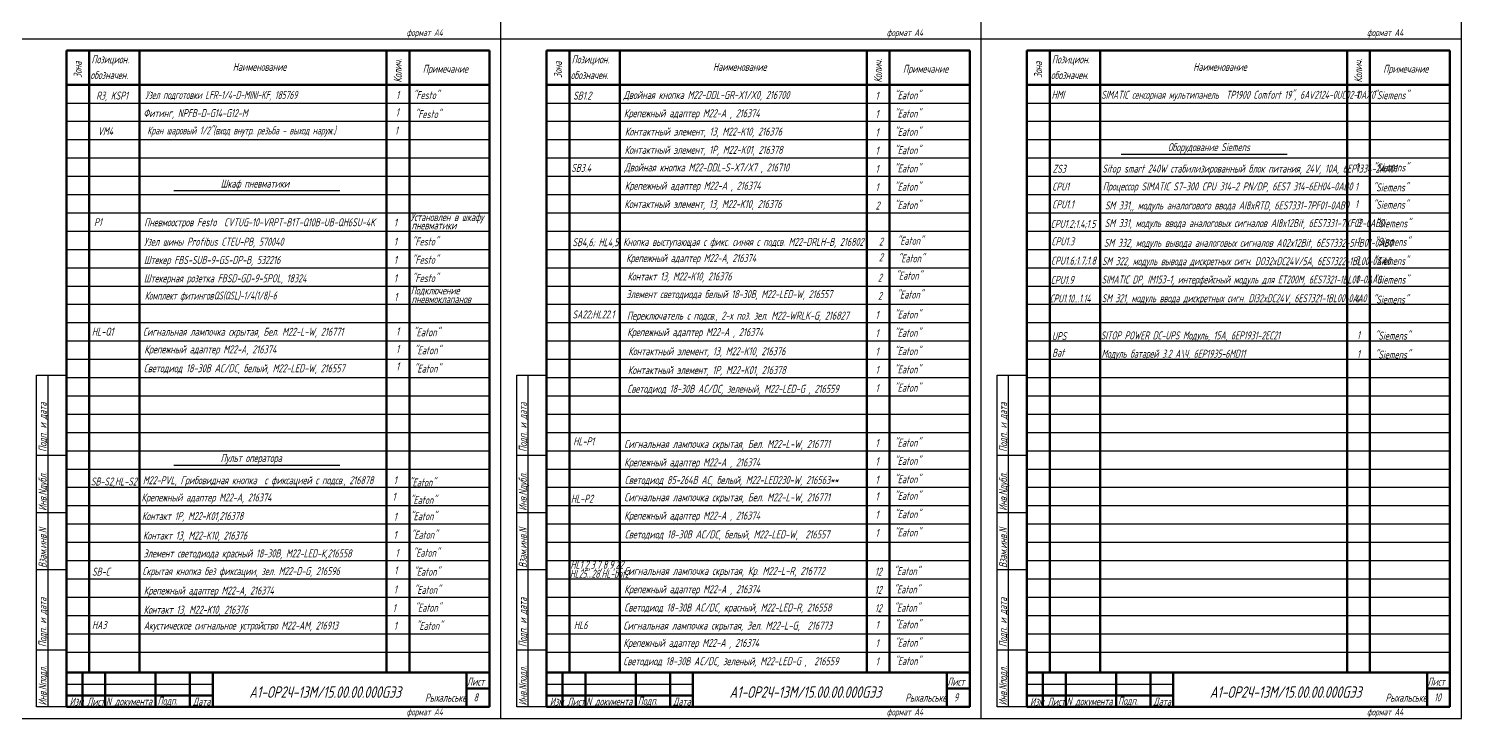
# Model space of a CAD drawing. Header units: millimetres. Extents: x 14016 to 19364, y 4274 to 5404.
# Drawn here: x 14440 to 15066, y 4274 to 4575 of the extents above; entities that cross this region are included whole.
import ezdxf
from ezdxf.enums import TextEntityAlignment as Align

# ---------------------------------------------------------------- set-up
doc = ezdxf.new("R2010")
doc.units = ezdxf.units.MM
doc.header["$LTSCALE"] = 15
doc.layers.add('0.35 TEXT', color=7, linetype='Continuous', lineweight=35)
doc.layers.add('LWT 0.6', color=7, linetype='Continuous', lineweight=50)
doc.styles.add('33', font='gost.shx', dxfattribs={"width": 0.7, "oblique": 15, "height": 3.5})
doc.styles.add('34', font='gost.shx', dxfattribs={"width": 0.8, "oblique": 15, "height": 3.5})
doc.styles.add('35', font='gost.shx', dxfattribs={"width": 0.7, "oblique": 15, "height": 5})

msp = doc.modelspace()

# ---------------------------------------------------------------- linework, layer by layer
for p, q in [((14646, 4570.56, -0.02), (14646, 4867.56, -0.02)), ((14856, 4570.56, -0.02), (14856, 4867.56, -0.02)), ((15066, 4570.56, -0.02), (15066, 4867.56, -0.02)), ((14436, 4570.56, -0.02), (14646, 4570.56, -0.02)), ((14646, 4570.56, -0.02), (14856, 4570.56, -0.02)), ((14646, 4273.56, -0.02), (14646, 4570.56, -0.02)), ((14856, 4570.56, -0.02), (15066, 4570.56, -0.02)), ((14856, 4273.56, -0.02), (14856, 4570.56, -0.02)), ((15066, 4273.56, -0.02), (15066, 4570.56, -0.02)), ((14456, 4542.56, -0.02), (14641, 4542.56, -0.02)), ((14666, 4542.56, -0.02), (14851, 4542.56, -0.02)), ((14876, 4542.56, -0.02), (15061, 4542.56, -0.02)), ((14456, 4534.56, -0.02), (14641, 4534.56, -0.02)), ((14666, 4534.56, -0.02), (14851, 4534.56, -0.02)), ((14876, 4534.56, -0.02), (15061, 4534.56, -0.02)), ((14456, 4526.56, -0.02), (14641, 4526.56, -0.02)), ((14666, 4526.56, -0.02), (14851, 4526.56, -0.02)), ((14876, 4526.56, -0.02), (15061, 4526.56, -0.02)), ((14456, 4518.56, -0.02), (14641, 4518.56, -0.02)), ((14666, 4518.56, -0.02), (14851, 4518.56, -0.02)), ((14876, 4518.56, -0.02), (15061, 4518.56, -0.02)), ((14917.24, 4520.22, -0.02), (14989.87, 4520.22, -0.02)), ((14456, 4510.56, -0.02), (14641, 4510.56, -0.02)), ((14666, 4510.56, -0.02), (14851, 4510.56, -0.02)), ((14876, 4510.56, -0.02), (15061, 4510.56, -0.02)), ((14456, 4502.56, -0.02), (14641, 4502.56, -0.02)), ((14503.01, 4504.27, -0.02), (14575.64, 4504.27, -0.02)), ((14666, 4502.56, -0.02), (14851, 4502.56, -0.02)), ((14876, 4502.56, -0.02), (15061, 4502.56, -0.02)), ((14456, 4494.56, -0.02), (14641, 4494.56, -0.02)), ((14666, 4494.56, -0.02), (14851, 4494.56, -0.02)), ((14876, 4494.56, -0.02), (15061, 4494.56, -0.02)), ((14456, 4486.56, -0.02), (14641, 4486.56, -0.02)), ((14666, 4486.56, -0.02), (14851, 4486.56, -0.02)), ((14876, 4486.56, -0.02), (15061, 4486.56, -0.02)), ((14456, 4478.56, -0.02), (14641, 4478.56, -0.02)), ((14666, 4478.56, -0.02), (14851, 4478.56, -0.02)), ((14876, 4478.56, -0.02), (15061, 4478.56, -0.02)), ((14456, 4470.56, -0.02), (14641, 4470.56, -0.02)), ((14666, 4470.56, -0.02), (14851, 4470.56, -0.02)), ((14876, 4470.56, -0.02), (15061, 4470.56, -0.02)), ((14456, 4462.56, -0.02), (14641, 4462.56, -0.02)), ((14666, 4462.56, -0.02), (14851, 4462.56, -0.02)), ((14876, 4462.56, -0.02), (15061, 4462.56, -0.02)), ((14456, 4454.56, -0.02), (14641, 4454.56, -0.02)), ((14666, 4454.56, -0.02), (14851, 4454.56, -0.02)), ((14876, 4454.56, -0.02), (15061, 4454.56, -0.02)), ((14456, 4446.56, -0.02), (14641, 4446.56, -0.02)), ((14666, 4446.56, -0.02), (14851, 4446.56, -0.02)), ((14876, 4446.56, -0.02), (15061, 4446.56, -0.02)), ((14456, 4438.56, -0.02), (14641, 4438.56, -0.02)), ((14666, 4438.56, -0.02), (14851, 4438.56, -0.02)), ((14876, 4438.56, -0.02), (15061, 4438.56, -0.02)), ((14456, 4430.56, -0.02), (14641, 4430.56, -0.02)), ((14666, 4430.56, -0.02), (14851, 4430.56, -0.02)), ((14876, 4430.56, -0.02), (15061, 4430.56, -0.02)), ((14443, 4278.56, -0.02), (14443, 4423.56, -0.02)), ((14443, 4423.56, -0.02), (14456, 4423.56, -0.02)), ((14448, 4278.56, -0.02), (14448, 4423.56, -0.02)), ((14653, 4278.56, -0.02), (14653, 4423.56, -0.02)), ((14653, 4423.56, -0.02), (14666, 4423.56, -0.02)), ((14658, 4278.56, -0.02), (14658, 4423.56, -0.02)), ((14863, 4278.56, -0.02), (14863, 4423.56, -0.02)), ((14863, 4423.56, -0.02), (14876, 4423.56, -0.02)), ((14868, 4278.56, -0.02), (14868, 4423.56, -0.02)), ((14456, 4422.56, -0.02), (14641, 4422.56, -0.02)), ((14666, 4422.56, -0.02), (14851, 4422.56, -0.02)), ((14876, 4422.56, -0.02), (15061, 4422.56, -0.02)), ((14456, 4414.56, -0.02), (14641, 4414.56, -0.02)), ((14666, 4414.56, -0.02), (14851, 4414.56, -0.02)), ((14876, 4414.56, -0.02), (15061, 4414.56, -0.02)), ((14456, 4406.56, -0.02), (14641, 4406.56, -0.02)), ((14666, 4406.56, -0.02), (14851, 4406.56, -0.02)), ((14876, 4406.56, -0.02), (15061, 4406.56, -0.02)), ((14456, 4398.56, -0.02), (14641, 4398.56, -0.02)), ((14666, 4398.56, -0.02), (14851, 4398.56, -0.02)), ((14876, 4398.56, -0.02), (15061, 4398.56, -0.02)), ((14443, 4388.56, -0.02), (14456, 4388.56, -0.02)), ((14456, 4390.56, -0.02), (14641, 4390.56, -0.02)), ((14653, 4388.56, -0.02), (14666, 4388.56, -0.02)), ((14666, 4390.56, -0.02), (14851, 4390.56, -0.02)), ((14863, 4388.56, -0.02), (14876, 4388.56, -0.02)), ((14876, 4390.56, -0.02), (15061, 4390.56, -0.02)), ((14456, 4382.56, -0.02), (14641, 4382.56, -0.02)), ((14503.01, 4384.31, -0.02), (14575.64, 4384.31, -0.02)), ((14666, 4382.56, -0.02), (14851, 4382.56, -0.02)), ((14876, 4382.56, -0.02), (15061, 4382.56, -0.02)), ((14456, 4374.56, -0.02), (14641, 4374.56, -0.02)), ((14666, 4374.56, -0.02), (14851, 4374.56, -0.02)), ((14876, 4374.56, -0.02), (15061, 4374.56, -0.02)), ((14443, 4363.56, -0.02), (14456, 4363.56, -0.02)), ((14456, 4366.56, -0.02), (14641, 4366.56, -0.02)), ((14653, 4363.56, -0.02), (14666, 4363.56, -0.02)), ((14666, 4366.56, -0.02), (14851, 4366.56, -0.02)), ((14863, 4363.56, -0.02), (14876, 4363.56, -0.02)), ((14876, 4366.56, -0.02), (15061, 4366.56, -0.02)), ((14456, 4358.56, -0.02), (14641, 4358.56, -0.02)), ((14666, 4358.56, -0.02), (14851, 4358.56, -0.02)), ((14876, 4358.56, -0.02), (15061, 4358.56, -0.02)), ((14456, 4350.56, -0.02), (14641, 4350.56, -0.02)), ((14666, 4350.56, -0.02), (14851, 4350.56, -0.02)), ((14876, 4350.56, -0.02), (15061, 4350.56, -0.02)), ((14456, 4342.56, -0.02), (14641, 4342.56, -0.02)), ((14456, 4342.56, -0.02), (14641, 4342.56, -0.02)), ((14666, 4342.56, -0.02), (14851, 4342.56, -0.02)), ((14666, 4342.56, -0.02), (14851, 4342.56, -0.02)), ((14876, 4342.56, -0.02), (15061, 4342.56, -0.02)), ((14876, 4342.56, -0.02), (15061, 4342.56, -0.02)), ((14443, 4338.56, -0.02), (14456, 4338.56, -0.02)), ((14653, 4338.56, -0.02), (14666, 4338.56, -0.02)), ((14863, 4338.56, -0.02), (14876, 4338.56, -0.02)), ((14456, 4334.56, -0.02), (14641, 4334.56, -0.02)), ((14666, 4334.56, -0.02), (14851, 4334.56, -0.02)), ((14876, 4334.56, -0.02), (15061, 4334.56, -0.02)), ((14456, 4326.56, -0.02), (14641, 4326.56, -0.02)), ((14666, 4326.56, -0.02), (14851, 4326.56, -0.02)), ((14876, 4326.56, -0.02), (15061, 4326.56, -0.02)), ((14456, 4318.56, -0.02), (14641, 4318.56, -0.02)), ((14456, 4318.56, -0.02), (14641, 4318.56, -0.02)), ((14666, 4318.56, -0.02), (14851, 4318.56, -0.02)), ((14666, 4318.56, -0.02), (14851, 4318.56, -0.02)), ((14876, 4318.56, -0.02), (15061, 4318.56, -0.02)), ((14876, 4318.56, -0.02), (15061, 4318.56, -0.02)), ((14456, 4310.56, -0.02), (14641, 4310.56, -0.02)), ((14456, 4310.56, -0.02), (14641, 4310.56, -0.02)), ((14666, 4310.56, -0.02), (14851, 4310.56, -0.02)), ((14666, 4310.56, -0.02), (14851, 4310.56, -0.02)), ((14876, 4310.56, -0.02), (15061, 4310.56, -0.02)), ((14876, 4310.56, -0.02), (15061, 4310.56, -0.02)), ((14443, 4303.56, -0.02), (14456, 4303.56, -0.02)), ((14456, 4302.56, -0.02), (14641, 4302.56, -0.02)), ((14653, 4303.56, -0.02), (14666, 4303.56, -0.02)), ((14666, 4302.56, -0.02), (14851, 4302.56, -0.02)), ((14863, 4303.56, -0.02), (14876, 4303.56, -0.02)), ((14876, 4302.56, -0.02), (15061, 4302.56, -0.02)), ((14456, 4288.56, -0.02), (14520, 4288.56, -0.02)), ((14666, 4288.56, -0.02), (14730, 4288.56, -0.02)), ((14876, 4288.56, -0.02), (14940, 4288.56, -0.02)), ((14436, 4273.56, -0.02), (14646, 4273.56, -0.02)), ((14456, 4278.56, -0.02), (14443, 4278.56, -0.02)), ((14646, 4273.56, -0.02), (14856, 4273.56, -0.02)), ((14666, 4278.56, -0.02), (14653, 4278.56, -0.02)), ((14856, 4273.56, -0.02), (15066, 4273.56, -0.02)), ((14876, 4278.56, -0.02), (14863, 4278.56, -0.02))]:
    msp.add_line(p, q)
at = {"layer": 'LWT 0.6'}
for p, q in [((14456, 4565.56, -0.02), (14641, 4565.56, -0.02)), ((14456, 4278.56, -0.02), (14456, 4565.56, -0.02)), ((14466, 4565.56, -0.02), (14466, 4494.56, -0.02)), ((14488, 4565.56, -0.02), (14488, 4293.56, -0.02)), ((14596, 4565.56, -0.02), (14596, 4293.56, -0.02)), ((14606, 4565.56, -0.02), (14606, 4293.56, -0.02)), ((14641, 4565.56, -0.02), (14641, 4278.56, -0.02)), ((14666, 4565.56, -0.02), (14851, 4565.56, -0.02)), ((14666, 4278.56, -0.02), (14666, 4565.56, -0.02)), ((14676, 4565.56, -0.02), (14676, 4293.56, -0.02)), ((14698, 4565.56, -0.02), (14698, 4293.56, -0.02)), ((14806, 4565.56, -0.02), (14806, 4293.56, -0.02)), ((14816, 4565.56, -0.02), (14816, 4293.56, -0.02)), ((14851, 4565.56, -0.02), (14851, 4278.56, -0.02)), ((14876, 4565.56, -0.02), (15061, 4565.56, -0.02)), ((14876, 4278.56, -0.02), (14876, 4565.56, -0.02)), ((14886, 4565.56, -0.02), (14886, 4293.56, -0.02)), ((14908, 4565.56, -0.02), (14908, 4293.56, -0.02)), ((15016, 4565.56, -0.02), (15016, 4293.56, -0.02)), ((15026, 4565.56, -0.02), (15026, 4293.56, -0.02)), ((15061, 4565.56, -0.02), (15061, 4278.56, -0.02)), ((14456, 4550.56, -0.02), (14641, 4550.56, -0.02)), ((14666, 4550.56, -0.02), (14851, 4550.56, -0.02)), ((14876, 4550.56, -0.02), (15061, 4550.56, -0.02)), ((14466, 4494.56, -0.02), (14466, 4293.56, -0.02)), ((14641, 4293.56, -0.02), (14456, 4293.56, -0.02)), ((14463, 4293.56, -0.02), (14463, 4278.56, -0.02)), ((14473, 4293.56, -0.02), (14473, 4278.56, -0.02)), ((14495, 4293.56, -0.02), (14495, 4278.56, -0.02)), ((14510, 4293.56, -0.02), (14510, 4278.56, -0.02)), ((14520, 4293.56, -0.02), (14520, 4278.56, -0.02)), ((14631, 4293.56, -0.02), (14631, 4278.56, -0.02)), ((14851, 4293.56, -0.02), (14666, 4293.56, -0.02)), ((14673, 4293.56, -0.02), (14673, 4278.56, -0.02)), ((14683, 4293.56, -0.02), (14683, 4278.56, -0.02)), ((14705, 4293.56, -0.02), (14705, 4278.56, -0.02)), ((14720, 4293.56, -0.02), (14720, 4278.56, -0.02)), ((14730, 4293.56, -0.02), (14730, 4278.56, -0.02)), ((14841, 4293.56, -0.02), (14841, 4278.56, -0.02)), ((15061, 4293.56, -0.02), (14876, 4293.56, -0.02)), ((14883, 4293.56, -0.02), (14883, 4278.56, -0.02)), ((14893, 4293.56, -0.02), (14893, 4278.56, -0.02)), ((14915, 4293.56, -0.02), (14915, 4278.56, -0.02)), ((14930, 4293.56, -0.02), (14930, 4278.56, -0.02)), ((14940, 4293.56, -0.02), (14940, 4278.56, -0.02)), ((15051, 4293.56, -0.02), (15051, 4278.56, -0.02)), ((14641, 4286.56, -0.02), (14631, 4286.56, -0.02)), ((14851, 4286.56, -0.02), (14841, 4286.56, -0.02)), ((15061, 4286.56, -0.02), (15051, 4286.56, -0.02)), ((14520, 4283.56, -0.02), (14456, 4283.56, -0.02)), ((14730, 4283.56, -0.02), (14666, 4283.56, -0.02)), ((14940, 4283.56, -0.02), (14876, 4283.56, -0.02)), ((14641, 4278.56, -0.02), (14456, 4278.56, -0.02)), ((14851, 4278.56, -0.02), (14666, 4278.56, -0.02)), ((15061, 4278.56, -0.02), (14876, 4278.56, -0.02))]:
    msp.add_line(p, q, dxfattribs=at)

# ---------------------------------------------------------------- texts
at = {"style": '34', "oblique": 15}
for s, width, p in [('Двойная кнопка M22-DDL-GR-X1/X0, 216700', 0.8, (14699.63, 4544.34, -0.02)), ('Крепежный адаптер M22-A , 216374', 0.8, (14699.81, 4536.34, -0.02)), ('Контактный элемент, 1З, M22-K10, 216376', 0.8, (14700.24, 4528.34, -0.02)), ('Контактный элемент, 1Р, M22-K01, 216378', 0.8, (14700.11, 4520.34, -0.02)), ('Двойная кнопка M22-DDL-S-X7/X7 , 216710', 0.8, (14700.03, 4512.66, -0.02)), ('Крепежный адаптер M22-A , 216374', 0.8, (14700.21, 4504.66, -0.02)), ('Контактный элемент, 1З, M22-K10, 216376', 0.8, (14700.03, 4496.66, -0.02)), ('Переключатель с подсв., 2-х поз. зел. M22-WRLK-G, 216827', 0.8, (14701.13, 4447.87, -0.02)), ('Крепежный адаптер M22-A , 216374', 0.8, (14701.21, 4440.68, -0.02)), ('Контактный элемент, 1З, M22-K10, 216376', 0.8, (14701.7, 4432.3, -0.02)), ('Контактный элемент, 1Р, M22-K01, 216378', 0.8, (14701.51, 4424.08, -0.02)), ('Светодиод 18-30В AC/DC, зеленый, M22-LED-G , 216559', 0.8, (14701.29, 4415.88, -0.02)), ('Сигнальная лампочка скрытая, Бел. M22-L-W, 216771', 0.782844, (14699.93, 4391.74, -0.02)), ('Крепежный адаптер M22-A , 216374', 0.8, (14699.93, 4383.74, -0.02)), ('Светодиод 85-264В AC, белый, M22-LED230-W, 216563**', 0.8, (14700.15, 4376.01, -0.02)), ('Сигнальная лампочка скрытая, Бел. M22-L-W, 216771', 0.782844, (14699.93, 4368.45, -0.02)), ('Крепежный адаптер M22-A , 216374', 0.8, (14699.93, 4360.45, -0.02)), ('Светодиод 18-30В AC/DC, белый, M22-LED-W,  216557', 0.8, (14700.18, 4352.22, -0.02)), ('Сигнальная лампочка скрытая, Кр. M22-L-R, 216772', 0.782844, (14699.95, 4336.26, -0.02)), ('Крепежный адаптер M22-A , 216374', 0.8, (14699.95, 4328.26, -0.02)), ('Светодиод 18-30В AC/DC, красный, M22-LED-R, 216558', 0.8, (14699.95, 4320.26, -0.02)), ('Сигнальная лампочка скрытая, Зел. M22-L-G,  216773', 0.782844, (14699.55, 4312.36, -0.02)), ('Крепежный адаптер M22-A , 216374', 0.8, (14699.55, 4304.79, -0.02)), ('Светодиод 18-30В AC/DC, зеленый, M22-LED-G ,  216559', 0.8, (14699.55, 4296.79, -0.02))]:
    msp.add_text(s, height=3.5, dxfattribs=dict(at, width=width)).set_placement(p)
at = {"layer": '0.35 TEXT', "oblique": 15}
for s, height, style, width, p in [('формат А4', 3, '33', 0.8, (14604.74, 4571.85, -0.02)), ('формат А4', 3, '33', 0.8, (14814.74, 4571.85, -0.02)), ('формат А4', 3, '33', 0.8, (15024.74, 4571.85, -0.02)), ('Позицион.', 3.5, '34', 0.75, (14466.97, 4559.91, -0.02)), ('Позицион.', 3.5, '34', 0.75, (14676.97, 4559.91, -0.02)), ('Позицион.', 3.5, '34', 0.75, (14886.97, 4559.91, -0.02)), ('обозначен.', 3.5, '34', 0.75, (14466.53, 4553.05, -0.02)), ('Наименование', 3.5, '34', 0.75, (14528.76, 4556.61, -0.02)), ('Примечание', 3.5, '34', 0.75, (14611.83, 4555.76, -0.02)), ('обозначен.', 3.5, '34', 0.75, (14676.53, 4553.05, -0.02)), ('Наименование', 3.5, '34', 0.75, (14738.76, 4556.61, -0.02)), ('Примечание', 3.5, '34', 0.75, (14821.83, 4555.76, -0.02)), ('обозначен.', 3.5, '34', 0.75, (14886.53, 4553.05, -0.02)), ('Наименование', 3.5, '34', 0.75, (14948.76, 4556.61, -0.02)), ('Примечание', 3.5, '34', 0.75, (15031.83, 4555.76, -0.02)), ('"Festo"', 3.5, '34', 0.75, (14607.55, 4544.27, -0.02)), ('SIMATIC сенсорная мультипанель  TP1900 Comfort 19", 6AV2124-0UC02-0AX0', 3.5, '34', 0.723841, (14908.52, 4544.4, -0.02)), ('"Siemens"', 3.5, '34', 0.75, (15027.6, 4544.22, -0.02)), ('R3, KSP1', 3.5, '34', 0.75, (14469.01, 4544.04, -0.02)), ('Узел подготовки LFR-1/4-D-MINI-KF, 185769 ', 3.5, '34', 0.69761, (14490.56, 4544.34, -0.01)), ('1', 3.5, '34', 0.75, (14600.2, 4544.34, -0.03)), ('SB1.2', 3.5, '34', 0.75, (14677.59, 4544.04, -0.02)), ('1', 3.5, '34', 0.75, (14809.84, 4544, -0.02)), ('"Eaton"', 3.5, '34', 0.75, (14818.06, 4544.19, -0.02)), ('HMI', 3.5, '34', 0.75, (14886.83, 4544.43, -0.02)), ('1', 3.5, '34', 0.75, (15019.76, 4544.47, -0.02)), ('Фитинг, NPFB-D-G14-G12-M', 3.5, '34', 0.75, (14489.69, 4536.39, -0.03)), ('1', 3.5, '34', 0.75, (14600.03, 4536.72, -0.03)), ('"Festo"', 3.5, '34', 0.75, (14608.36, 4535.94, -0.02)), ('1', 3.5, '34', 0.75, (14809.84, 4536, -0.02)), ('"Eaton"', 3.5, '34', 0.75, (14818.06, 4536.19, -0.02)), ('VM4', 3.5, '34', 0.75, (14469.68, 4528.49, -0.02)), ('Кран шаровый 1/2"(вход внутр. резьба - выход наруж.)', 3.5, '34', 0.69761, (14491.35, 4528.81, -0.01)), ('1', 3.5, '34', 0.75, (14599.65, 4528.79, -0.03)), ('1', 3.5, '34', 0.75, (14809.84, 4528, -0.02)), ('"Eaton"', 3.5, '34', 0.75, (14818.06, 4528.19, -0.02)), ('1', 3.5, '34', 0.75, (14809.84, 4520, -0.02)), ('"Eaton"', 3.5, '34', 0.75, (14818.06, 4520.19, -0.02)), ('Оборудование Siemens', 3.5, '34', 0.75, (14937.68, 4521.53, -0.02)), ('SB3.4', 3.5, '34', 0.75, (14676.75, 4512.46, -0.02)), ('1', 3.5, '34', 0.75, (14809.84, 4512, -0.02)), ('"Eaton"', 3.5, '34', 0.75, (14818.06, 4512.19, -0.02)), ('ZS3', 3.5, '34', 0.75, (14887.24, 4512.07, -0.02)), ('Sitop smart 240W стабилизированный блок питания, 24V, 10A, 6EP1334-2AA01', 3.5, '34', 0.75, (14909.01, 4512.14, -0.02)), ('1', 3.5, '34', 0.75, (15019.66, 4512.89, -0.02)), ('"Siemens"', 3.5, '34', 0.75, (15027.5, 4512.64, -0.02)), ('Шкаф пневматики', 3.5, '34', 0.75, (14523.46, 4505.58, -0.02)), ('1', 3.5, '34', 0.75, (14809.84, 4504, -0.02)), ('"Eaton"', 3.5, '34', 0.75, (14818.06, 4504.19, -0.02)), ('CPU1', 3.5, '34', 0.75, (14887.05, 4504.29, -0.02)), ('Процессор SIMATIC S7-300 CPU 314-2 PN/DP, 6ES7 314-6EH04-0AB0', 3.5, '34', 0.75, (14909.19, 4504.35, -0.02)), ('1', 3.5, '34', 0.75, (15019.47, 4504.18, -0.02)), ('"Siemens"', 3.5, '34', 0.75, (15027.31, 4503.93, -0.02)), ('2', 3.5, '34', 0.75, (14809.84, 4496, -0.02)), ('"Eaton"', 3.5, '34', 0.75, (14818.06, 4496.19, -0.02)), ('CPU1.1', 3.5, '34', 0.75, (14887.05, 4496.5, -0.02)), ('SM 331,, модуль аналогового ввода AI8xRTD, 6ES7331-7PF01-0AB0 ', 3.5, '34', 0.75, (14910.11, 4496.04, -0.02)), ('1', 3.5, '34', 0.75, (15019.47, 4496.58, -0.02)), ('"Siemens"', 3.5, '34', 0.75, (15027.31, 4496.33, -0.02)), ('P1', 3.5, '34', 0.75, (14468.07, 4488.7, -0.02)), ('Пневмоостров Festo  CVTUG-10-VRPT-B1T-Q10B-UB-QH6SU-4K', 3.5, '34', 0.75, (14490.02, 4488.67, -0.02)), ('1', 3.5, '34', 0.75, (14599.24, 4488.51, -0.02)), ('Установлен в шкафу', 3.5, '34', 0.75, (14606.52, 4490.93, -0.02)), ('"Siemens"', 3.5, '34', 0.75, (15028.36, 4488.21, -0.02)), ('пневматики', 3.5, '34', 0.75, (14606.96, 4487.32, -0.02)), ('CPU1.2;1.4;1.5', 3.5, '34', 0.75, (14886.38, 4487.97, -0.02)), ('SM 331, модуль ввода аналоговых сигналов AI8x12Bit, 6ES7331-7KF02-0AB0', 3.5, '34', 0.75, (14910.04, 4488.31, -0.02)), ('3', 3.5, '34', 0.75, (15020.18, 4488.47, -0.02)), ('Узел шины Profibus CTEU-PB, 570040 ', 3.5, '34', 0.75, (14489.9, 4480.18, -0.02)), ('1', 3.5, '34', 0.75, (14599.24, 4480.2, -0.02)), ('"Festo"', 3.5, '34', 0.75, (14607.14, 4480.28, -0.02)), ('SB4,6; HL4,5', 3.5, '34', 0.75, (14677.29, 4479.96, -0.02)), ('Кнопка выступающая с фикс. синяя с подсв. M22-DRLH-B, 216802', 3.5, '34', 0.75, (14699.45, 4480.11, -0.02)), ('2', 3.5, '34', 0.75, (14811.32, 4480.24, -0.02)), ('"Eaton"', 3.5, '34', 0.75, (14819.18, 4480.56, -0.02)), ('CPU1.3', 3.5, '34', 0.75, (14886.7, 4480.33, -0.02)), ('SM 332, модуль вывода аналоговых сигналов A02x12Bit, 6ES7332-5HB01-0AB0', 3.5, '34', 0.75, (14909.68, 4479.68, -0.02)), ('1', 3.5, '34', 0.75, (15020.19, 4480.41, -0.02)), ('"Siemens"', 3.5, '34', 0.75, (15028.03, 4480.15, -0.02)), ('Штекер FBS-SUB-9-GS-DP-B, 532216 ', 3.5, '34', 0.75, (14489.9, 4472.18, -0.02)), ('1', 3.5, '34', 0.75, (14599.24, 4472.2, -0.02)), ('"Festo"', 3.5, '34', 0.75, (14607.14, 4472.28, -0.02)), ('Крепежный адаптер M22-A, 216374', 3.5, '34', 0.75, (14700.76, 4473.02, -0.02)), ('2', 3.5, '34', 0.75, (14811.32, 4473.38, -0.02)), ('"Eaton"', 3.5, '34', 0.75, (14819.6, 4472.86, -0.02)), ('CPU1.6;1.7;1.8', 3.5, '34', 0.75, (14886.53, 4471.9, -0.02)), ('SM 322, модуль вывода дискретных сигн. DO32xDC24V/5A, 6ES7322-1BL00-0AA0', 3.5, '34', 0.723841, (14908.87, 4471.66, -0.02)), ('3', 3.5, '34', 0.75, (15019.58, 4472.03, -0.02)), ('"Siemens"', 3.5, '34', 0.75, (15027.42, 4471.78, -0.02)), ('Штекерная розетка FBSD-GD-9-5POL, 18324 ', 3.5, '34', 0.75, (14489.9, 4464.18, -0.02)), ('1', 3.5, '34', 0.75, (14599.24, 4464.2, -0.02)), ('"Festo"', 3.5, '34', 0.75, (14607.14, 4464.28, -0.02)), ('Контакт 1З, M22-K10, 216376', 3.5, '34', 0.75, (14701.37, 4465.02, -0.02)), ('2', 3.5, '34', 0.75, (14810.88, 4464.48, -0.02)), ('"Eaton"', 3.5, '34', 0.75, (14818.58, 4465.33, -0.02)), ('CPU1.9', 3.5, '34', 0.75, (14886.41, 4463.47, -0.02)), ('SIMATIC DP, IM153-1, интерфейсный модуль для ET200M, 6ES7321-1BL00-0AA0', 3.5, '34', 0.723841, (14908.73, 4463.65, -0.02)), ('1', 3.5, '34', 0.75, (15019.72, 4463.82, -0.02)), ('"Siemens"', 3.5, '34', 0.75, (15027.56, 4463.57, -0.02)), ('Подключение', 3.5, '34', 0.75, (14606.61, 4458.87, -0.02)), ('Элемент светодиода белый 18-30В, M22-LED-W, 216557', 3.5, '34', 0.75, (14700.83, 4457.25, -0.02)), ('"Eaton"', 3.5, '34', 0.75, (14819.08, 4457.06, -0.02)), ('Комплект фитингов', 3.5, '34', 0.69761, (14490.28, 4456.6, -0.02)), ('QS(QSL)-1/4(1/8)-6 ', 3.5, '34', 0.69761, (14520.48, 4456.65, -0.01)), ('1', 3.5, '34', 0.75, (14599.41, 4456.06, -0.02)), ('пневмоклапанов', 3.5, '34', 0.75, (14606.96, 4455.08, -0.02)), ('2', 3.5, '34', 0.75, (14810.88, 4456.52, -0.02)), ('CPU1.10...1.14', 3.5, '34', 0.719705, (14885.93, 4455.36, -0.02)), ('SM 321, модуль ввода дискретных сигн. DI32xDC24V, 6ES7321-1BL00-0AA0', 3.5, '34', 0.723841, (14908.77, 4455.46, -0.02)), ('4', 3.5, '34', 0.75, (15019.48, 4455.14, -0.02)), ('"Siemens"', 3.5, '34', 0.75, (15027.32, 4454.88, -0.02)), ('SA22;HL22.1', 3.5, '34', 0.75, (14677.29, 4448.38, -0.02)), ('1', 3.5, '34', 0.75, (14809.84, 4448.16, -0.02)), ('"Eaton"', 3.5, '34', 0.75, (14818.06, 4448.34, -0.02)), ('HL-Q1', 3.5, '34', 0.8, (14467.15, 4440.85, -0.02)), ('Сигнальная лампочка скрытая, Бел. M22-L-W, 216771', 3.5, '34', 0.8, (14489.52, 4440.81, -0.02)), ('1', 3.5, '34', 0.8, (14600.19, 4440.96, -0.02)), ('"Eaton"', 3.5, '34', 0.8, (14607.65, 4440.57, -0.02)), ('1', 3.5, '34', 0.75, (14809.84, 4440.16, -0.02)), ('"Eaton"', 3.5, '34', 0.75, (14818.06, 4440.34, -0.02)), ('UPS', 3.5, '34', 0.75, (14886.94, 4438.91, -0.02)), ('SITOP POWER DC-UPS Модуль, 15A, 6EP1931-2EC21', 3.5, '34', 0.723841, (14908.33, 4439.22, -0.02)), ('1', 3.5, '34', 0.75, (15020.36, 4439.34, -0.02)), ('"Siemens"', 3.5, '34', 0.75, (15028.2, 4439.09, -0.02)), ('Крепежный адаптер M22-A, 216374', 3.5, '34', 0.8, (14490.08, 4433.14, -0.02)), ('1', 3.5, '34', 0.8, (14600.19, 4433.31, -0.02)), ('"Eaton"', 3.5, '34', 0.8, (14608.07, 4432.7, -0.02)), ('1', 3.5, '34', 0.75, (14809.84, 4432.16, -0.02)), ('"Eaton"', 3.5, '34', 0.75, (14818.06, 4432.34, -0.02)), ('Bat', 3.5, '34', 0.75, (14887.04, 4431.63, -0.02)), ('Модуль батарей 3.2 А\\Ч, 6EP1935-6MD11', 3.5, '34', 0.723841, (14908.65, 4431.21, -0.02)), ('1', 3.5, '34', 0.75, (15020.36, 4431.09, -0.02)), ('"Siemens"', 3.5, '34', 0.75, (15028.2, 4430.84, -0.02)), ('Светодиод 18-30В AC/DC, белый, M22-LED-W, 216557', 3.5, '34', 0.8, (14489.85, 4424.85, -0.02)), ('1', 3.5, '34', 0.8, (14600.19, 4425.66, -0.02)), ('"Eaton"', 3.5, '34', 0.8, (14608, 4424.7, -0.02)), ('1', 3.5, '34', 0.75, (14809.84, 4424.16, -0.02)), ('"Eaton"', 3.5, '34', 0.75, (14818.06, 4424.34, -0.02)), ('1', 3.5, '34', 0.75, (14809.84, 4416.16, -0.02)), ('"Eaton"', 3.5, '34', 0.75, (14818.06, 4416.34, -0.02)), ('HL-P1', 3.5, '34', 0.75, (14677.65, 4392.91, -0.02)), ('1', 3.5, '34', 0.75, (14809.84, 4392.16, -0.02)), ('"Eaton"', 3.5, '34', 0.75, (14818.06, 4392.34, -0.02)), ('Пульт оператора', 3.5, '34', 0.75, (14523.46, 4385.62, -0.02)), ('1', 3.5, '34', 0.75, (14809.84, 4384.16, -0.02)), ('"Eaton"', 3.5, '34', 0.75, (14818.06, 4384.34, -0.02)), ('M22-PVL, Грибовидная кнопка  c фиксацией с подсв., 216878', 3.5, '34', 0.75, (14489.44, 4375.9, -0.02)), ('1', 3.5, '34', 0.75, (14599.15, 4375.92, -0.02)), ('1', 3.5, '34', 0.75, (14809.84, 4376.16, -0.02)), ('"Eaton"', 3.5, '34', 0.75, (14818.06, 4376.34, -0.02)), ('SB-S2,HL-S2', 3.5, '34', 0.75, (14466.68, 4375.35, -0.02)), ('"Eaton"', 3.5, '34', 0.75, (14605.91, 4374.93, -0.02)), ('"Eaton"', 3.5, '34', 0.75, (14818.06, 4369.06, -0.02)), ('Крепежный адаптер M22-A, 216374', 3.5, '34', 0.75, (14488.84, 4368.37, -0.02)), ('1', 3.5, '34', 0.75, (14598.63, 4368.69, -0.02)), ('"Eaton"', 3.5, '34', 0.75, (14606.33, 4367.23, -0.02)), ('HL-P2', 3.5, '34', 0.75, (14676.64, 4367.82, -0.02)), ('1', 3.5, '34', 0.75, (14809.84, 4368.87, -0.02)), ('Контакт 1P, M22-K01,216378', 3.5, '34', 0.75, (14489.03, 4360.25, -0.02)), ('1', 3.5, '34', 0.75, (14599.15, 4359.94, -0.02)), ('"Eaton"', 3.5, '34', 0.75, (14606.39, 4360.17, -0.02)), ('1', 3.5, '34', 0.75, (14809.84, 4360.87, -0.02)), ('"Eaton"', 3.5, '34', 0.75, (14818.06, 4361.06, -0.02)), ('Контакт 1З, M22-K10, 216376', 3.5, '34', 0.75, (14489.49, 4351.73, -0.02)), ('1', 3.5, '34', 0.75, (14599.09, 4351.97, -0.02)), ('"Eaton"', 3.5, '34', 0.75, (14606.7, 4352.04, -0.02)), ('1', 3.5, '34', 0.75, (14809.84, 4352.87, -0.02)), ('"Eaton"', 3.5, '34', 0.75, (14818.06, 4353.06, -0.02)), ('"Eaton"', 3.5, '34', 0.75, (14607.51, 4344.18, -0.02)), ('Элемент светодиода красный 18-30В, M22-LED-К,216558', 3.5, '34', 0.75, (14489.69, 4343.92, -0.02)), ('1', 3.5, '34', 0.75, (14599.91, 4344.11, -0.02)), ('HL1,2,3,7,8,9,22', 3.5, '34', 0.75, (14676.43, 4338.95, -0.02)), ('SB-C', 3.5, '34', 0.75, (14467.21, 4335.92, -0.02)), ('Скрытая кнопка без фиксации, зел. M22-D-G, 216596', 3.5, '34', 0.75, (14489.27, 4336.17, -0.02)), ('1', 3.5, '34', 0.75, (14599.38, 4336.5, -0.02)), ('"Eaton"', 3.5, '34', 0.75, (14607.76, 4335.88, -0.02)), ('HL25...28,HL-bat2', 3.5, '34', 0.715663, (14676.2, 4334.99, -0.02)), ('12', 3.5, '34', 0.75, (14809.54, 4335.97, -0.02)), ('"Eaton"', 3.5, '34', 0.75, (14817.75, 4336.16, -0.02)), ('Крепежный адаптер M22-A, 216374', 3.5, '34', 0.75, (14489.87, 4327.68, -0.02)), ('1', 3.5, '34', 0.75, (14599.2, 4328.16, -0.02)), ('"Eaton"', 3.5, '34', 0.75, (14607.99, 4327.96, -0.02)), ('12', 3.5, '34', 0.75, (14809.54, 4327.97, -0.02)), ('"Eaton"', 3.5, '34', 0.75, (14817.75, 4328.16, -0.02)), ('1', 3.5, '34', 0.75, (14598.69, 4319.99, -0.02)), ('"Eaton"', 3.5, '34', 0.75, (14608.29, 4320.17, -0.02)), ('12', 3.5, '34', 0.75, (14809.54, 4319.97, -0.02)), ('"Eaton"', 3.5, '34', 0.75, (14817.75, 4320.16, -0.02)), ('Контакт 1З, M22-K10, 216376', 3.5, '34', 0.75, (14489.79, 4319.3, -0.02)), ('"Eaton"', 3.5, '34', 0.75, (14818.11, 4312.87, -0.02)), ('HA3', 3.5, '34', 0.75, (14467.21, 4312.63, -0.02)), ('Акустическое сигнальное устройство M22-AM, 216913 ', 3.5, '34', 0.75, (14489.79, 4312.38, -0.02)), ('1', 3.5, '34', 0.75, (14599.19, 4312.27, -0.02)), ('"Eaton"', 3.5, '34', 0.75, (14608.92, 4312.23, -0.02)), ('HL6', 3.5, '34', 0.75, (14677.95, 4312.55, -0.02)), ('1', 3.5, '34', 0.75, (14809.89, 4312.68, -0.02)), ('1', 3.5, '34', 0.75, (14809.89, 4304.68, -0.02)), ('"Eaton"', 3.5, '34', 0.75, (14818.11, 4304.87, -0.02)), ('1', 3.5, '34', 0.75, (14809.89, 4296.68, -0.02)), ('"Eaton"', 3.5, '34', 0.75, (14818.11, 4296.87, -0.02)), ('Лист', 3.5, '34', 0.75, (14631.11, 4287.84, -0.02)), ('Лист', 3.5, '34', 0.75, (14841.11, 4287.84, -0.02)), ('Лист', 3.5, '34', 0.75, (15051.11, 4287.84, -0.02)), ('Изм Лист', 3.5, '34', 0.75, (14457.39, 4279.1, -0.02)), ('N документа', 3.5, '34', 0.75, (14473.32, 4279.22, -0.02)), ('Подп.', 3.5, '34', 0.75, (14495.86, 4279.47, -0.02)), ('Дата', 3.5, '34', 0.75, (14511.31, 4279.13, -0.02)), ('Рыхальське ', 3.5, '34', 0.75, (14612.82, 4280.85, -0.02)), ('8', 3.5, '34', 0.75, (14634.07, 4280.98, -0.02)), ('Изм Лист', 3.5, '34', 0.75, (14667.39, 4279.1, -0.02)), ('N документа', 3.5, '34', 0.75, (14683.32, 4279.22, -0.02)), ('Подп.', 3.5, '34', 0.75, (14705.86, 4279.47, -0.02)), ('Дата', 3.5, '34', 0.75, (14721.31, 4279.13, -0.02)), ('Рыхальське ', 3.5, '34', 0.75, (14822.82, 4280.85, -0.02)), ('9', 3.5, '34', 0.75, (14844.07, 4280.98, -0.02)), ('Изм Лист', 3.5, '34', 0.75, (14877.39, 4279.1, -0.02)), ('N документа', 3.5, '34', 0.75, (14893.32, 4279.22, -0.02)), ('Подп.', 3.5, '34', 0.75, (14915.86, 4279.47, -0.02)), ('Дата', 3.5, '34', 0.75, (14931.31, 4279.13, -0.02)), ('Рыхальське ', 3.5, '34', 0.75, (15032.82, 4280.85, -0.02)), ('10', 3.5, '34', 0.75, (15054.07, 4280.98, -0.02)), ('формат А4', 3, '33', 0.8, (14604.74, 4274.85, -0.02)), ('формат А4', 3, '33', 0.8, (14814.74, 4274.85, -0.02)), ('формат А4', 3, '33', 0.8, (15024.74, 4274.85, -0.02))]:
    msp.add_text(s, height=height, dxfattribs=dict(at, style=style, width=width)).set_placement(p)
at = {"layer": '0.35 TEXT', "style": '34', "oblique": 15, "width": 0.75}
for s, p in [('Зона', (14462.67, 4553.49, -0.02)), ('Колич.', (14602.64, 4551.48, -0.02)), ('Зона', (14672.67, 4553.49, -0.02)), ('Колич.', (14812.64, 4551.48, -0.02)), ('Зона', (14882.67, 4553.49, -0.02)), ('Колич.', (15022.64, 4551.48, -0.02)), ('Подп. и дата', (14447.34, 4390.03, -0.02)), ('Подп. и дата', (14657.34, 4390.03, -0.02)), ('Подп. и дата', (14867.34, 4390.03, -0.02)), ('Инв.Nдубл.', (14447.34, 4364.27, -0.02)), ('Инв.Nдубл.', (14657.34, 4364.27, -0.02)), ('Инв.Nдубл.', (14867.34, 4364.27, -0.02)), ('Взам.инв.N', (14447.34, 4339.29, -0.02)), ('Взам.инв.N', (14657.34, 4339.29, -0.02)), ('Взам.инв.N', (14867.34, 4339.29, -0.02)), ('Подп. и дата', (14447.29, 4304.71, -0.02)), ('Подп. и дата', (14657.29, 4304.71, -0.02)), ('Подп. и дата', (14867.29, 4304.71, -0.02)), ('Инв.Nподл.', (14447.34, 4279.18, -0.02)), ('Инв.Nподл.', (14657.34, 4279.18, -0.02)), ('Инв.Nподл.', (14867.34, 4279.18, -0.02))]:
    msp.add_text(s, height=3.5, rotation=90, dxfattribs=at).set_placement(p)
at = {"layer": '0.35 TEXT', "style": '35', "oblique": 15, "width": 0.865952}
for p, p2 in [((14535.97, 4282.53, -0.02), (14602.32, 4282.53, -0.02)), ((14745.97, 4282.53, -0.02), (14812.32, 4282.53, -0.02)), ((14955.97, 4282.53, -0.02), (15022.32, 4282.53, -0.02))]:
    msp.add_text('А1-ОР2Ч-13М/15.00.00.000GЭ3', height=5, dxfattribs=at).set_placement(p, p2, align=Align.FIT)

doc.saveas('drawing.dxf')
